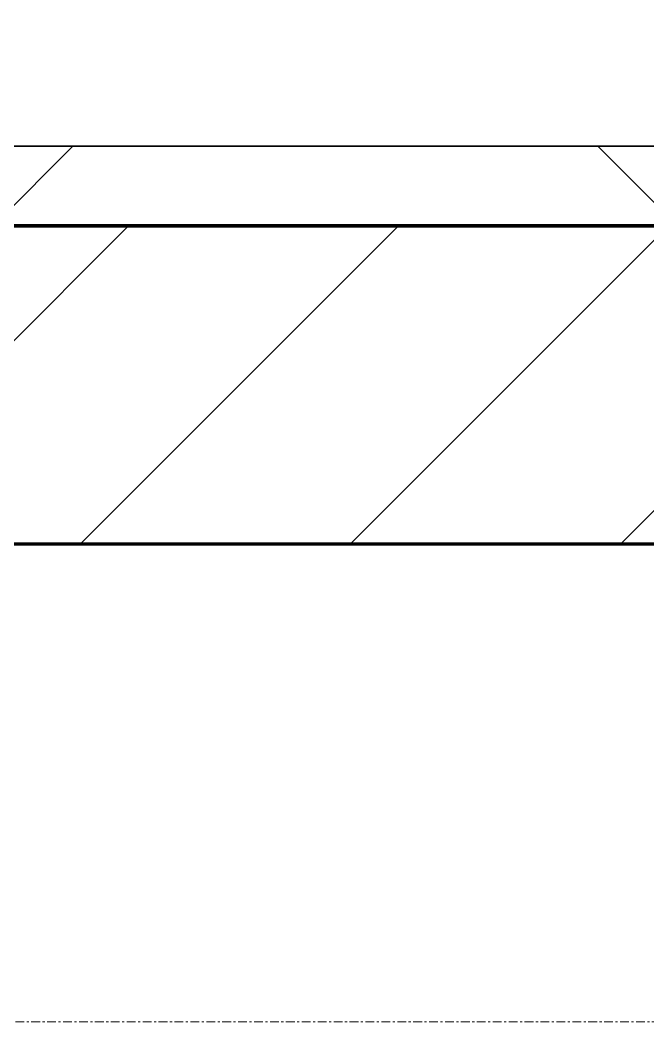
# Model space of a CAD drawing. Header units: millimetres. Extents: x -794334 to -714814, y -17806 to 22403.
# Drawn here: x -774692 to -774297, y -4321 to -3692 of the extents above; entities that cross this region are included whole.
import ezdxf
from ezdxf.xclip import XClip

# ---------------------------------------------------------------- set-up
doc = ezdxf.new("R2010")
doc.units = ezdxf.units.MM
doc.header["$XCLIPFRAME"] = 0
doc.linetypes.add('DPA_Grid _ Level 100', pattern=[10, 5.5, -1.6, 1.3, -1.6])
for name, color, linetype, lineweight in [('A-GLAZ-CURT', 2, 'Continuous', 9), ('A-WALL', 5, 'Continuous', 35), ('A-WALL-FNSH', 2, 'Continuous', 35), ('A-WALL-PATT', 1, 'Continuous', 35), ('S-GRID', 251, 'Continuous', 9), ('WALL-E', 2, 'Continuous', 35)]:
    doc.layers.add(name, color=color, linetype=linetype, lineweight=lineweight)
doc.layers.add('A11_ALU.SOLID SHEET', color=2, linetype='Continuous')

# ---------------------------------------------------------------- blocks, each defined once
blk = doc.blocks.new('*U804')
at = {"layer": 'S-GRID', "linetype": 'DPA_Grid _ Level 100'}
blk.add_line((57942.91, -7900), (-14128.88, -7900), dxfattribs=at)
blk = doc.blocks.new('PPLS-PP19_Custom Tile Pattern - Custom Tile Pattern-V124-4252-01 ENLARGED CONCOURSE LEVEL - REFLECTED CEILING PLAN - SHEET 3')
at = {"layer": 'A-GLAZ-CURT'}
for p, q in [((-300, 0), (300, 0)), ((300, 0), (-300, 0)), ((195.99, 0), (213.31, 0)), ((213.31, 0), (195.99, 0)), ((230.06, 0), (300, 0)), ((-300, -50), (300, -50)), ((300, -50), (-300, -50))]:
    blk.add_line(p, q, dxfattribs=at)
for points, knots in [([(-126.5, 0), (-122.44, 0), (-108.71, 0), (-86.68, 0), (-63.44, 0), (-54.4, 0), (-48.53, 0), (-30.79, 0), (-18.03, 0), (8.61, 0), (15.02, 0), (22.91, 0), (31, 0), (39.04, 0), (51.19, 0), (58.74, 0), (61.34, 0), (61.45, 0)], [-5231.017328, -5231.017328, -5231.017328, -5231.017328, -4994.692869, -4542.524482, -4008.285538, -3689.699207, -3546.54457, -3315.260113, -2864.387349, -2439.246196, -2084.094819, -1956.422387, -1818.904206, -1645.594513, -1443.202566, -1228.752106, -1120.932285, -1120.932285, -1120.932285, -1120.932285]), ([(9.32, 0), (9.08, 0), (7.65, 0), (2.57, 0), (-12.23, 0), (-25.64, 0), (-40, 0), (-56.24, 0), (-75.59, 0), (-94, 0), (-112.01, 0), (-114.94, 0), (-115.63, 0)], [-2922.926651, -2922.926651, -2922.926651, -2922.926651, -2882.788014, -2720.818881, -2518.50168, -2125.455881, -1792.521578, -1466.981642, -1208.454564, -789.402658, -501.969187, -243.577221, -243.577221, -243.577221, -243.577221]), ([(11.48, 0), (3.9, 0), (-18.27, 0), (-47.42, 0), (-65.77, 0), (-66.37, 0), (-66.38, 0)], [-4147.333741, -4147.333741, -4147.333741, -4147.333741, -3745.412743, -2981.410125, -2542.574734, -2498.224237, -2498.224237, -2498.224237, -2498.224237]), ([(-55.76, 0), (-49.67, 0), (-34.38, 0), (-12.78, 0), (4.23, 0), (9.64, 0), (10.14, 0), (10.18, 0)], [-4384.389977, -4384.389977, -4384.389977, -4384.389977, -4065.652676, -3589.737505, -3285.047089, -3066.359526, -3044.715262, -3044.715262, -3044.715262, -3044.715262]), ([(76.63, 0), (74.8, 0), (67.65, 0), (53.52, 0), (37, 0), (24.07, 0), (12.82, 0), (-2.9, 0), (-20.62, 0), (-32.81, 0), (-44.85, 0), (-51.43, 0), (-51.79, 0)], [-3095.572228, -3095.572228, -3095.572228, -3095.572228, -2950.589685, -2634.532728, -2313.748533, -2106.613311, -1925.670641, -1617.263037, -1290.787923, -1039.307308, -819.71621, -644.910881, -644.910881, -644.910881, -644.910881]), ([(-36.78, 0), (-32.43, 0), (-19.22, 0), (8.83, 0), (43.36, 0), (68.5, 0), (77.95, 0), (79.34, 0)], [-6191.144455, -6191.144455, -6191.144455, -6191.144455, -5862.463379, -5340.621928, -4573.028122, -4094.177415, -3998.447461, -3998.447461, -3998.447461, -3998.447461]), ([(30.82, 0), (29.27, 0), (20.14, 0), (3.54, 0), (-16.58, 0), (-34.76, 0), (-36.04, 0)], [-10462.034656, -10462.034656, -10462.034656, -10462.034656, -10363.088938, -9884.23066, -9424.652049, -9182.880979, -9182.880979, -9182.880979, -9182.880979]), ([(70.61, 0), (66.16, 0), (55.8, 0), (39.61, 0), (24.74, 0), (2.64, 0), (-17.84, 0), (-30.57, 0), (-31.82, 0), (-32, 0)], [-4647.237329, -4647.237329, -4647.237329, -4647.237329, -4326.416877, -4098.545751, -3766.694881, -3333.063701, -2994.501669, -2698.150104, -2614.070998, -2614.070998, -2614.070998, -2614.070998]), ([(-30.52, 0), (-27.11, 0), (-17.83, 0), (-1.49, 0), (8.77, 0), (11.49, 0)], [-2323.618664, -2323.618664, -2323.618664, -2323.618664, -2142.497158, -1716.209403, -1557.280131, -1557.280131, -1557.280131, -1557.280131]), ([(8.33, 0), (8.19, 0), (7.18, 0), (0.32, 0), (-13.89, 0), (-24.92, 0), (-29.03, 0)], [-3574.286521, -3574.286521, -3574.286521, -3574.286521, -3526.962355, -3285.499107, -2903.012179, -2680.714891, -2680.714891, -2680.714891, -2680.714891]), ([(-28.57, 0), (-26.93, 0), (-20.29, 0), (-11.45, 0), (2.08, 0), (13.15, 0), (21.24, 0), (24.62, 0), (24.72, 0), (24.72, 0)], [-5361.429781, -5361.429781, -5361.429781, -5361.429781, -5261.36855, -5050.479954, -4785.90057, -4596.498881, -4445.288762, -4384.376941, -4376.041937, -4376.041937, -4376.041937, -4376.041937]), ([(-22.56, 0), (-20.27, 0), (-17.03, 0), (-11.36, 0), (-7.66, 0), (-6.6, 0), (-6.44, 0)], [-56468.192263, -56468.192263, -56468.192263, -56468.192263, -56344.022017, -56303.229861, -56166.290093, -56124.392176, -56124.392176, -56124.392176, -56124.392176]), ([(-15.19, 0), (-13.07, 0), (7.48, 0), (42.82, 0), (88.72, 0), (120.63, 0), (138.28, 0), (138.53, 0)], [-461.142613, -461.142613, -461.142613, -461.142613, -429.606584, -390.253598, -346.313304, -291.370682, -290.5735, -290.5735, -290.5735, -290.5735]), ([(-6.54, 0), (-6.73, 0), (-7.2, 0), (-7.6, 0), (-7.79, 0)], [-56009.792147, -56009.792147, -56009.792147, -56009.792147, -55949.290093, -55895.192118, -55895.192118, -55895.192118, -55895.192118]), ([(-2.63, 0), (-2.47, 0), (-1.22, 0), (4.92, 0), (15.97, 0), (22.54, 0), (24.49, 0)], [-226.825321, -226.825321, -226.825321, -226.825321, -220.269177, -206.416616, -198.214427, -187.717507, -187.717507, -187.717507, -187.717507]), ([(11.17, 0), (6.47, 0), (1.96, 0), (-1.67, 0), (-2.25, 0)], [-273.754698, -273.754698, -273.754698, -273.754698, -246.234814, -234.646884, -234.646884, -234.646884, -234.646884]), ([(79.36, 0), (72.25, 0), (57.49, 0), (35.84, 0), (19.97, 0), (13.45, 0), (11.45, 0)], [-351.441218, -351.441218, -351.441218, -351.441218, -330.153101, -307.516438, -285.83788, -274.30528, -274.30528, -274.30528, -274.30528]), ([(24.69, 0), (24.54, 0), (20.99, 0), (16.52, 0), (12.78, 0), (11.45, 0)], [-4368.572414, -4368.572414, -4368.572414, -4368.572414, -4306.476363, -4080.000647, -3884.858249, -3884.858249, -3884.858249, -3884.858249]), ([(11.91, 0), (17.75, 0), (25.21, 0), (37.44, 0), (45.92, 0), (57.76, 0), (64.47, 0), (72.74, 0), (75.22, 0), (76.03, 0), (76.21, 0)], [-1549.07911, -1549.07911, -1549.07911, -1549.07911, -1206.526904, -1089.329421, -901.315459, -753.071572, -495.328968, -421.953223, -334.951786, -290.452333, -290.452333, -290.452333, -290.452333]), ([(31.18, 0), (25.97, 0), (19.77, 0), (13.51, 0), (12.41, 0)], [-4496.803627, -4496.803627, -4496.803627, -4496.803627, -4222.080604, -4163.707062, -4163.707062, -4163.707062, -4163.707062]), ([(18.16, 0), (19.15, 0), (24.25, 0), (25.66, 0), (26.12, 0)], [-5700.113719, -5700.113719, -5700.113719, -5700.113719, -5554.232259, -5302.431367, -5302.431367, -5302.431367, -5302.431367]), ([(78.52, 0), (76.95, 0), (72.29, 0), (62.26, 0), (51.85, 0), (43.81, 0), (29.53, 0), (20.67, 0), (18.85, 0), (18.16, 0)], [-7033.519254, -7033.519254, -7033.519254, -7033.519254, -6924.452779, -6738.82075, -6548.303034, -6314.283804, -6135.05769, -5972.647715, -5832.674503, -5832.674503, -5832.674503, -5832.674503]), ([(27.44, 0), (27.9, 0), (29.54, 0), (38.07, 0), (53.39, 0), (70.02, 0), (77.08, 0), (78.48, 0)], [-5037.309798, -5037.309798, -5037.309798, -5037.309798, -4887.603822, -4705.298446, -4353.683244, -3960.84581, -3844.262741, -3844.262741, -3844.262741, -3844.262741]), ([(27.89, 0), (29.09, 0), (33.4, 0), (48.37, 0), (71.92, 0), (100.57, 0), (116.36, 0), (128.63, 0), (128.95, 0)], [-147.777612, -147.777612, -147.777612, -147.777612, -135.792042, -118.513713, -97.899267, -63.759246, -39.050993, -35.895543, -35.895543, -35.895543, -35.895543]), ([(53.18, 0), (53.06, 0), (52.22, 0), (44.99, 0), (36.46, 0), (30.82, 0)], [-622.740158, -622.740158, -622.740158, -622.740158, -566.066452, -360.610861, 0, 0, 0, 0]), ([(136.44, 0), (121.66, 0), (86.93, 0), (51.16, 0), (31.18, 0)], [-106.750556, -106.750556, -106.750556, -106.750556, -59.610984, 0, 0, 0, 0]), ([(168.37, 0), (167.68, 0), (162.47, 0), (147.02, 0), (109.77, 0), (76.86, 0), (57.82, 0), (46.51, 0), (41.18, 0), (36.02, 0), (35.54, 0), (35.54, 0)], [-543.375029, -543.375029, -543.375029, -543.375029, -530.793311, -458.593899, -401.860199, -357.622665, -341.267687, -334.000314, -326.15566, -319.318397, -317.489778, -317.489778, -317.489778, -317.489778]), ([(36.29, 0), (37.77, 0), (48.82, 0), (61.42, 0), (73, 0), (79.36, 0)], [-314.598523, -314.598523, -314.598523, -314.598523, -305.899624, -287.17622, -263.250664, -263.250664, -263.250664, -263.250664]), ([(61.47, 0), (61.47, 0), (61.21, 0), (54.61, 0), (53.71, 0), (53.56, 0)], [-1113.311073, -1113.311073, -1113.311073, -1113.311073, -1096.402191, -891.204116, -747.28819, -747.28819, -747.28819, -747.28819]), ([(76.22, 0), (75.58, 0), (73.64, 0), (71.05, 0), (70.61, 0)], [-193.634889, -193.634889, -193.634889, -193.634889, -31.537676, 0, 0, 0, 0]), ([(114.39, 0), (114.2, 0), (112.08, 0), (105.42, 0), (92.38, 0), (86.7, 0), (80.53, 0), (79.4, 0)], [-8148.58938, -8148.58938, -8148.58938, -8148.58938, -8105.191388, -7723.759874, -7531.75727, -7135.649961, -7054.38926, -7054.38926, -7054.38926, -7054.38926]), ([(79.52, 0), (80.13, 0), (84.98, 0), (86.01, 0), (92.51, 0), (94.33, 0)], [-3814.454104, -3814.454104, -3814.454104, -3814.454104, -3759.045785, -3336.541051, -2783.776468, -2783.776468, -2783.776468, -2783.776468]), ([(79.6, 0), (83.17, 0), (101.04, 0), (124.45, 0), (132.42, 0), (134.6, 0)], [-262.939312, -262.939312, -262.939312, -262.939312, -249.500363, -194.761443, -152.241002, -152.241002, -152.241002, -152.241002]), ([(103.09, 0), (101.08, 0), (93.42, 0), (85.62, 0), (79.89, 0)], [-375.435014, -375.435014, -375.435014, -375.435014, -369.147452, -351.970326, -351.970326, -351.970326, -351.970326]), ([(94.4, 0), (94.4, 0), (94.64, 0), (99.11, 0), (108.97, 0), (120.79, 0), (139.94, 0), (163.31, 0), (185.23, 0), (193.62, 0), (194.69, 0), (194.79, 0)], [-2348.345796, -2348.345796, -2348.345796, -2348.345796, -2310.419338, -2233.599744, -2052.234781, -1843.028543, -1530.39897, -1095.004608, -529.74427, -295.064701, -265.121568, -265.121568, -265.121568, -265.121568]), ([(129.02, 0), (129.02, 0), (124.41, 0), (122.35, 0), (114.96, 0), (108.04, 0), (103.09, 0)], [-35.386604, -35.386604, -35.386604, -35.386604, -31.430235, -22.807238, -15.488593, 0, 0, 0, 0]), ([(157.9, 0), (156.77, 0), (151.67, 0), (143.29, 0), (134.04, 0), (126.24, 0), (118.6, 0), (114.23, 0), (111.98, 0), (105.66, 0), (105.23, 0), (105.23, 0)], [-10292.955006, -10292.955006, -10292.955006, -10292.955006, -10098.273015, -9847.788484, -9677.714971, -9567.007022, -9453.21225, -9220.200448, -9012.77275, -8966.157302, -8929.495943, -8929.495943, -8929.495943, -8929.495943]), ([(105.26, 0), (105.52, 0), (111.01, 0), (112.65, 0), (113.59, 0)], [-8920.561005, -8920.561005, -8920.561005, -8920.561005, -8814.835624, -8577.462505, -8577.462505, -8577.462505, -8577.462505]), ([(128.58, 0), (128.8, 0), (130.16, 0), (139.26, 0), (152.67, 0), (161.24, 0), (162.19, 0), (162.75, 0)], [-633.326174, -633.326174, -633.326174, -633.326174, -627.736123, -618.981161, -602.094757, -592.980799, -581.414464, -581.414464, -581.414464, -581.414464]), ([(137.1, 0), (136, 0), (133.64, 0), (129.87, 0), (129.11, 0)], [-670.405967, -670.405967, -670.405967, -670.405967, -651.020627, -640.742133, -640.742133, -640.742133, -640.742133]), ([(193.8, 0), (193.33, 0), (190.11, 0), (183.13, 0), (171, 0), (161.95, 0), (161.28, 0), (158.35, 0), (157.85, 0), (157.77, 0)], [-11665.349007, -11665.349007, -11665.349007, -11665.349007, -11565.880756, -11105.624034, -10839.086983, -10768.332124, -10666.779182, -10580.760289, -10550.278881, -10550.278881, -10550.278881, -10550.278881]), ([(300, 0), (286.53, 0), (254.22, 0), (207.11, 0), (177.41, 0), (159.34, 0), (158.33, 0), (158.3, 0)], [-285.253232, -285.253232, -285.253232, -285.253232, -244.693688, -187.987675, -143.776725, -129.632772, -123.352749, -123.352749, -123.352749, -123.352749]), ([(159.07, 0), (159.13, 0), (160.84, 0), (165.21, 0), (174.15, 0), (185.98, 0), (208.82, 0), (219.42, 0), (230.06, 0)], [-115.643202, -115.643202, -115.643202, -115.643202, -114.681583, -87.660824, -65.295536, -41.623857, -24.459831, 0, 0, 0, 0]), ([(162.75, 0), (165.4, 0), (170.91, 0), (172.61, 0), (172.61, 0)], [-111.264224, -111.264224, -111.264224, -111.264224, -56.742688, -19.085662, -19.085662, -19.085662, -19.085662]), ([(215.12, 0), (211.75, 0), (197.96, 0), (182.99, 0), (174.27, 0), (169.67, 0), (168.99, 0)], [-8901.227662, -8901.227662, -8901.227662, -8901.227662, -8717.832359, -8253.978395, -8152.463617, -8069.855175, -8069.855175, -8069.855175, -8069.855175]), ([(215.14, 0), (214.53, 0), (210.51, 0), (203.98, 0), (187.54, 0), (175.3, 0), (169.49, 0)], [-203.601177, -203.601177, -203.601177, -203.601177, -198.527383, -184.406837, -162.427601, -142.916156, -142.916156, -142.916156, -142.916156]), ([(171.51, 0), (176.48, 0), (193.23, 0), (201.73, 0), (208.76, 0), (211.56, 0), (214.22, 0)], [-7971.819559, -7971.819559, -7971.819559, -7971.819559, -7784.112253, -7606.717214, -7289.299508, -7047.630878, -7047.630878, -7047.630878, -7047.630878]), ([(172.07, 0), (177.66, 0), (187.87, 0), (201.08, 0), (207.47, 0), (213.96, 0), (215.11, 0)], [-255.364076, -255.364076, -255.364076, -255.364076, -237.955587, -223.92608, -215.862851, -208.75215, -208.75215, -208.75215, -208.75215]), ([(214.95, 0), (220.31, 0), (242.27, 0), (266.73, 0), (281.71, 0), (291.71, 0), (296.52, 0), (297.86, 0), (298.09, 0)], [-7026.509185, -7026.509185, -7026.509185, -7026.509185, -6582.165592, -6068.460911, -5766.029927, -5566.724884, -5280.360606, -5199.253518, -5199.253518, -5199.253518, -5199.253518]), ([(247.1, 0), (246.76, 0), (245.04, 0), (238.34, 0), (226.56, 0), (222.59, 0), (217.4, 0), (215.38, 0)], [-9649.085549, -9649.085549, -9649.085549, -9649.085549, -9581.591397, -9406.094246, -9221.510254, -9016.44624, -8905.918314, -8905.918314, -8905.918314, -8905.918314]), ([(300, 0), (288.22, 0), (262, 0), (230.43, 0), (219.94, 0), (219.02, 0)], [-12528.858583, -12528.858583, -12528.858583, -12528.858583, -11905.454923, -11162.864862, -10856.732305, -10856.732305, -10856.732305, -10856.732305]), ([(219.9, 0), (220.86, 0), (227.84, 0), (242.06, 0), (246.54, 0), (246.96, 0)], [-10670.940496, -10670.940496, -10670.940496, -10670.940496, -10511.382485, -9925.173265, -9834.877357, -9834.877357, -9834.877357, -9834.877357]), ([(284.76, 0), (284.76, 0), (285.09, 0), (287.47, 0), (293.59, 0), (297.76, 0), (300, 0)], [-4110.630118, -4110.630118, -4110.630118, -4110.630118, -4053.389046, -3959.664717, -3862.421465, -3746.95702, -3746.95702, -3746.95702, -3746.95702]), ([(297.38, 0), (295.84, 0), (291.62, 0), (285.38, 0), (284.87, 0)], [-4803.172655, -4803.172655, -4803.172655, -4803.172655, -4358.271401, -4143.037883, -4143.037883, -4143.037883, -4143.037883])]:
    blk.add_open_spline(points, degree=3, knots=knots, dxfattribs=at)
for points in [[(11.19, 0), (10.55, 0), (10.01, 0), (9.63, 0)], [(24.49, 0), (25.23, 0), (25.72, 0), (26.04, 0)], [(79.62, 0), (78.85, 0), (77.83, 0), (76.63, 0)], [(79.36, 0), (81.23, 0), (82.78, 0), (83.66, 0)], [(84.06, 0), (83.48, 0), (82.41, 0), (81.72, 0)], [(168.74, 0), (168.74, 0), (169.81, 0), (171.51, 0)], [(195.11, 0), (194.91, 0), (194.44, 0), (193.8, 0)]]:
    blk.add_open_spline(points, degree=3, dxfattribs=at)
blk = doc.blocks.new('PPLS-PP19_Custom Tile Pattern - Custom Tile Pattern-V125-4252-01 ENLARGED CONCOURSE LEVEL - REFLECTED CEILING PLAN - SHEET 3')
at = {"layer": 'A-GLAZ-CURT'}
for p, q in [((-300, 0), (300, 0)), ((300, 0), (-300, 0)), ((-293.07, 0), (-275.75, 0)), ((-275.75, 0), (-293.07, 0)), ((-222.32, 0), (-205, 0)), ((-205, 0), (-222.32, 0)), ((-300, -50), (300, -50)), ((300, -50), (-300, -50))]:
    blk.add_line(p, q, dxfattribs=at)
at = {"layer": 'A-GLAZ-CURT', "flags": 128}
for points in [[(-300, 0), (-291.56, 0), (-283.3, 0), (-275.2, 0), (-267.26, 0), (-259.45, 0), (-251.77, 0), (-244.2, 0), (-236.74, 0), (-229.36, 0), (-222.06, 0), (-214.83, 0), (-207.71, 0), (-200.76, 0), (-194.02, 0), (-187.54, 0), (-181.38, 0)], [(-215.73, 0), (-222.63, 0), (-229.72, 0), (-236.97, 0), (-244.39, 0), (-251.96, 0), (-259.67, 0), (-267.51, 0), (-275.48, 0), (-283.55, 0), (-291.73, 0), (-300, 0)]]:
    blk.add_lwpolyline(points, dxfattribs=at)
at = {"layer": 'A-GLAZ-CURT'}
for points, knots in [([(-300, 0), (-284.65, 0), (-236.57, 0), (-174.61, 0), (-132.22, 0), (-117.04, 0), (-114.32, 0)], [-5323.127839, -5323.127839, -5323.127839, -5323.127839, -4502.809032, -2700.551212, -1002.059161, -665.39098, -665.39098, -665.39098, -665.39098]), ([(-249.13, 0), (-260.06, 0), (-276.56, 0), (-294.48, 0), (-300, 0)], [-14389.921452, -14389.921452, -14389.921452, -14389.921452, -13729.592194, -13439.944408, -13439.944408, -13439.944408, -13439.944408]), ([(-181.22, 0), (-182.54, 0), (-189.52, 0), (-209.77, 0), (-232.01, 0), (-255.22, 0), (-262.59, 0), (-264.9, 0), (-265.4, 0)], [-1839.396101, -1839.396101, -1839.396101, -1839.396101, -1755.085331, -1400.429864, -858.079193, -543.655514, -208.940337, 0, 0, 0, 0]), ([(-258.6, 0), (-257.91, 0), (-255.36, 0), (-251.81, 0), (-249.15, 0)], [-5722.54675, -5722.54675, -5722.54675, -5722.54675, -5657.471696, -5506.765605, -5506.765605, -5506.765605, -5506.765605]), ([(-248.36, 0), (-246.95, 0), (-238.19, 0), (-225.99, 0), (-213.1, 0), (-200.2, 0), (-190.34, 0), (-183.44, 0), (-181.92, 0)], [-5492.108626, -5492.108626, -5492.108626, -5492.108626, -5413.335975, -5017.494783, -4832.723979, -4666.091899, -4349.945572, -4263.105297, -4263.105297, -4263.105297, -4263.105297]), ([(-113.39, 0), (-120.12, 0), (-149.09, 0), (-193.74, 0), (-236.28, 0), (-248.21, 0)], [-17796.11609, -17796.11609, -17796.11609, -17796.11609, -17136.203329, -15131.813646, -14408.49639, -14408.49639, -14408.49639, -14408.49639]), ([(-181.38, 0), (-186.68, 0), (-200.51, 0), (-216.65, 0), (-231.26, 0), (-233.46, 0), (-234, 0)], [-1707.279905, -1707.279905, -1707.279905, -1707.279905, -1422.553702, -978.033455, -846.069444, -682.911962, -682.911962, -682.911962, -682.911962]), ([(-233.49, 0), (-233.44, 0), (-232.38, 0), (-230.74, 0), (-225.3, 0), (-223.63, 0)], [-455.274641, -455.274641, -455.274641, -455.274641, -440.605512, -119.536984, 0, 0, 0, 0]), ([(-223.63, 0), (-219.39, 0), (-206.17, 0), (-192.07, 0), (-182.7, 0), (-181.27, 0)], [-5463.295695, -5463.295695, -5463.295695, -5463.295695, -5161.076232, -4739.070012, -4663.61439, -4663.61439, -4663.61439, -4663.61439])]:
    blk.add_open_spline(points, degree=3, knots=knots, dxfattribs=at)
blk = doc.blocks.new('*U1029')
at = {"layer": 'A-GLAZ-CURT'}
for name, p in [('PPLS-PP19_Custom Tile Pattern - Custom Tile Pattern-V124-4252-01 ENLARGED CONCOURSE LEVEL - REFLECTED CEILING PLAN - SHEET 3', (4202.37, -7350)), ('PPLS-PP19_Custom Tile Pattern - Custom Tile Pattern-V125-4252-01 ENLARGED CONCOURSE LEVEL - REFLECTED CEILING PLAN - SHEET 3', (4802.37, -7350))]:
    blk.add_blockref(name, p, dxfattribs=at)
blk = doc.blocks.new('*U1630')
blk.add_lwpolyline([(22690, -750), (19166.45, -750), (19116.45, -700), (18966.44, -550), (-101025.39, -550), (-101025.39, -6704.96), (-96300, -6704.96), (-96300, -7350), (-94497.63, -7350), (17250, -7350), (17250, -6849.96), (18300, -6849.96), (22690, -6849.96)], close=True)

msp = doc.modelspace()

# ---------------------------------------------------------------- block references
at = {"layer": 'A11_ALU.SOLID SHEET'}
ref = msp.add_blockref('*U1630', (-744681.24, 3579.02), dxfattribs=at)
XClip(ref).set_block_clipping_path([(-45802.4668593339, -9620.0029952967), (23702.8690583039, 10334.9999958097)])

# ---------------------------------------------------------------- next in the draw order: hatches: boundary and pattern name
at = {"layer": 'A-WALL-PATT', "lineweight": 9}
h = msp.add_hatch(dxfattribs=at)
h.set_pattern_fill('FP_5', color=256, style=0, pattern_type=2)
h.set_pattern_definition([(45, (0, 0), (-212.13203, 212.13203), []), (135, (0, 0), (-212.13203, -212.13203), [])])
h.paths.add_polyline_path([(-727630.24, -3820.98), (-727382.37, -3820.98), (-727382.37, -3770.98), (-790483.7, -3770.98), (-790483.7, -3820.98), (-727766, -3820.98)])
h = msp.add_hatch(dxfattribs=at)
h.set_pattern_fill('FP_2', color=256, style=0, pattern_type=2)
h.set_pattern_definition([(45, (0, 0), (-84.852814, 84.852814), [])])
h.paths.add_polyline_path([(-727382.37, -4020.98), (-727382.37, -3820.98), (-790483.7, -3820.98), (-790483.7, -4020.98), (-727494.49, -4020.98)])

# ---------------------------------------------------------------- next in the draw order: linework, layer by layer
at = {"layer": 'A-WALL', "color": 7, "lineweight": 70}
for p, q in [((-776780, -3820.98), (-774380, -3820.98)), ((-774380, -3820.98), (-776780, -3820.98)), ((-774380, -3820.98), (-773180, -3820.98)), ((-773180, -3820.98), (-774380, -3820.98)), ((-774380, -4020.98), (-776780, -4020.98)), ((-773180, -4020.98), (-774380, -4020.98))]:
    msp.add_line(p, q, dxfattribs=at)
at = {"layer": 'A-WALL-FNSH', "color": 250}
for p, q in [((-776780, -3770.98), (-774380, -3770.98)), ((-774380, -3770.98), (-773180, -3770.98))]:
    msp.add_line(p, q, dxfattribs=at)
at = {"layer": 'WALL-E'}
for p, q in [((-727382.37, -4020.98), (-790483.7, -4020.98)), ((-790483.7, -4020.98), (-727382.37, -4020.98))]:
    msp.add_line(p, q, dxfattribs=at)

# ---------------------------------------------------------------- next in the draw order: block references
for name in ['*U804', '*U1029']:
    msp.add_blockref(name, (-778882.37, 3579.02))

doc.saveas('drawing.dxf')
